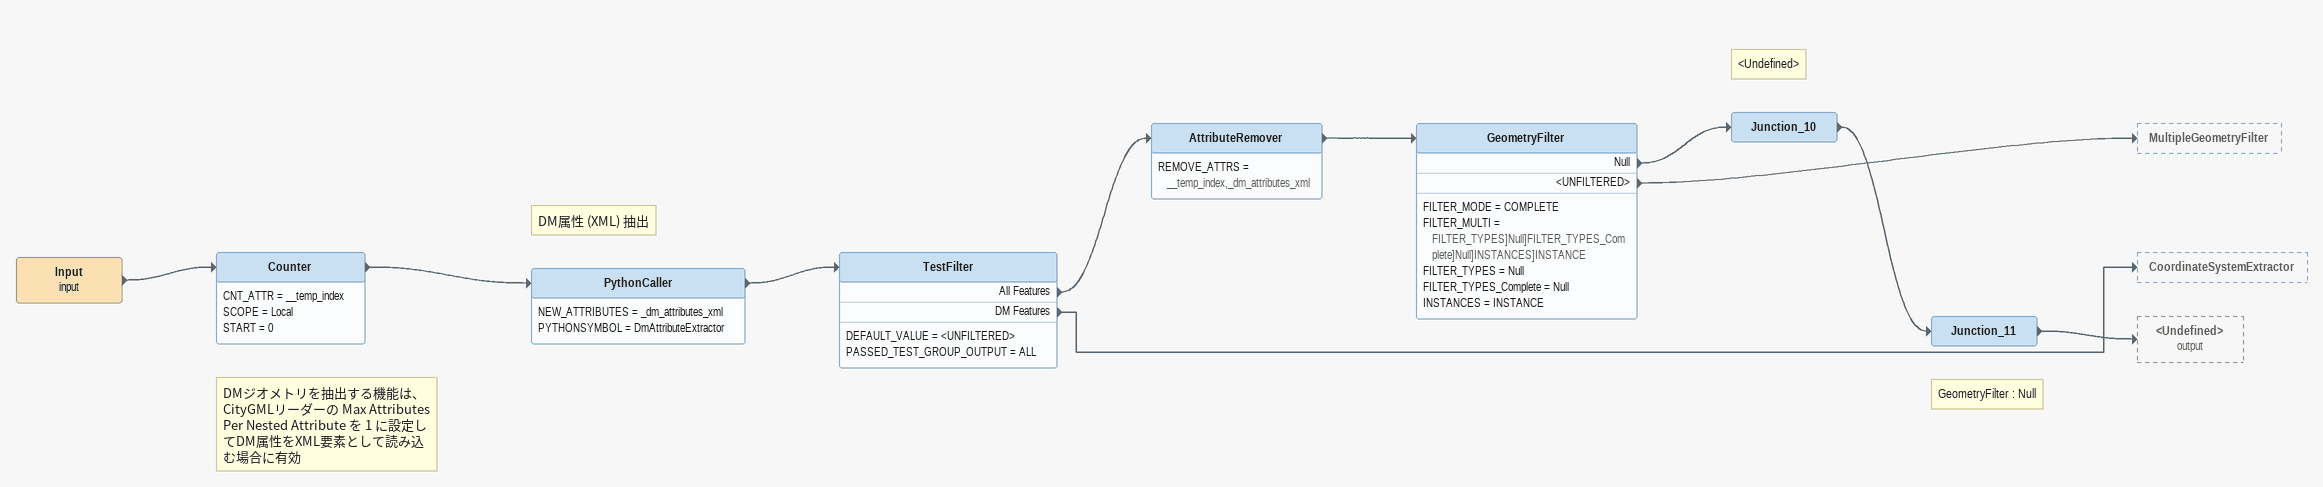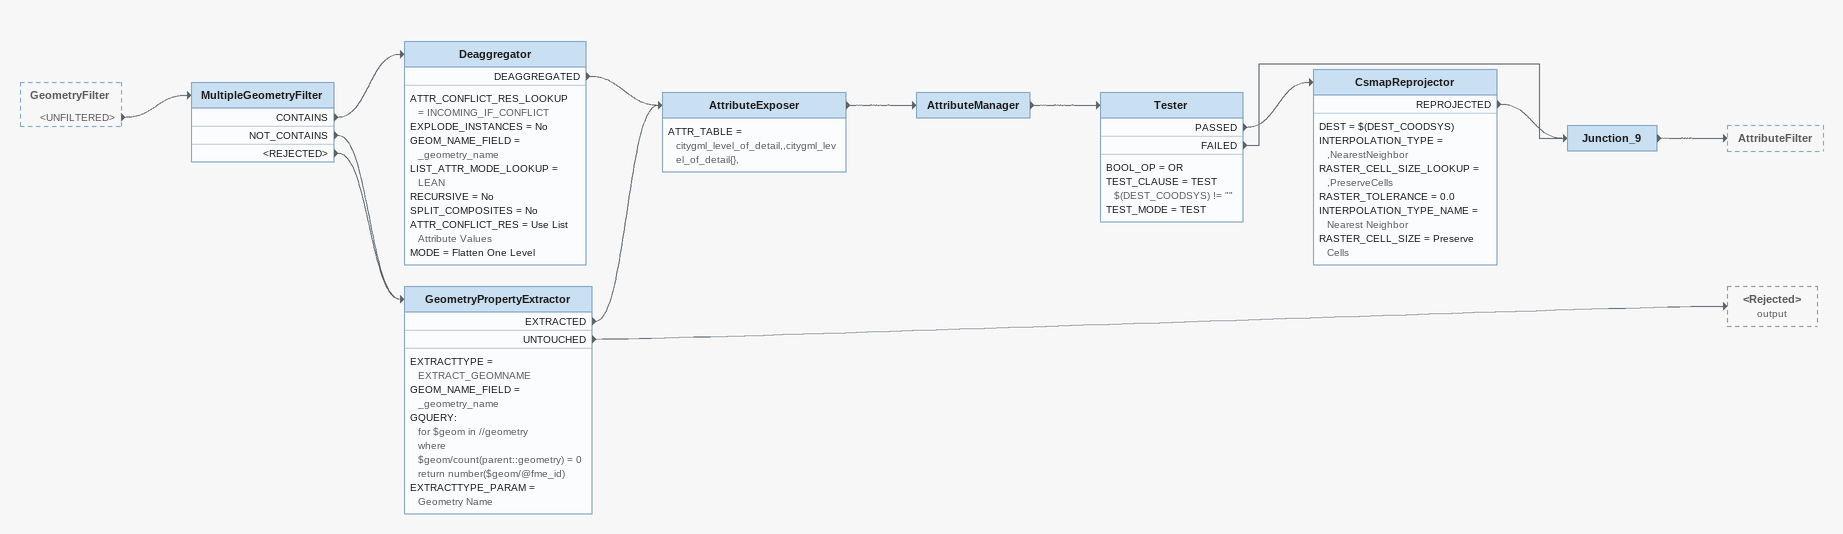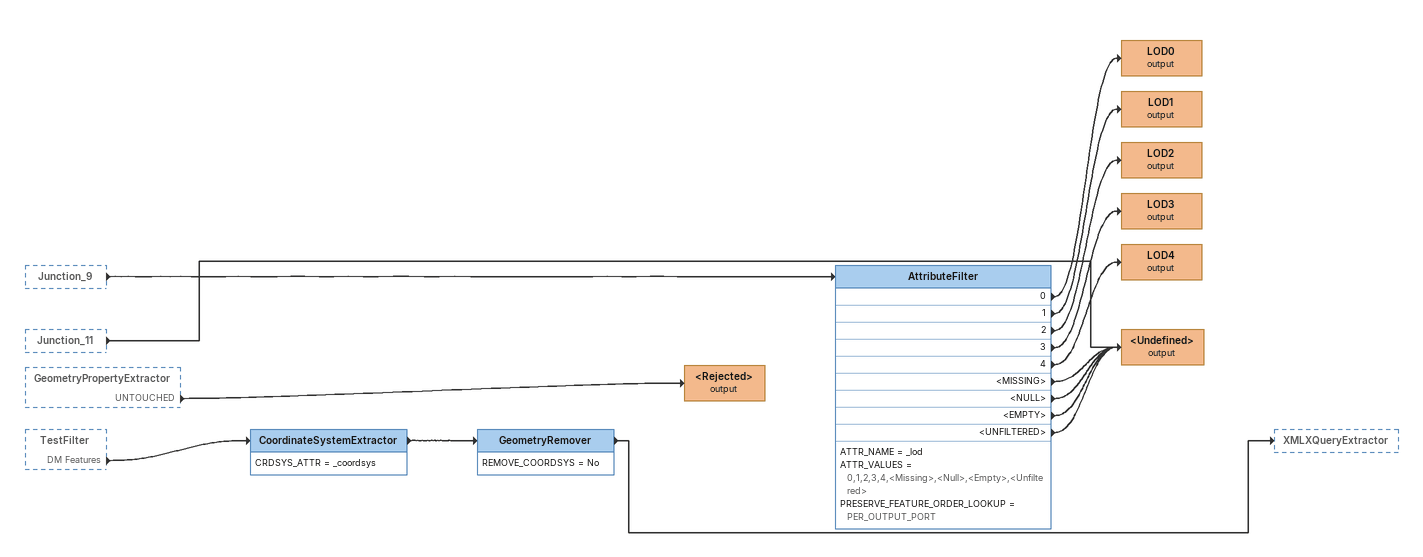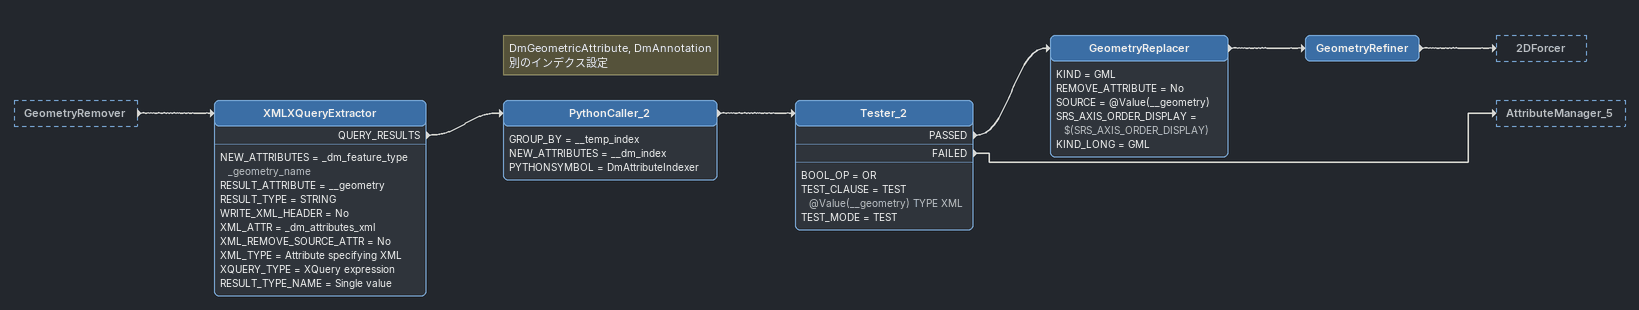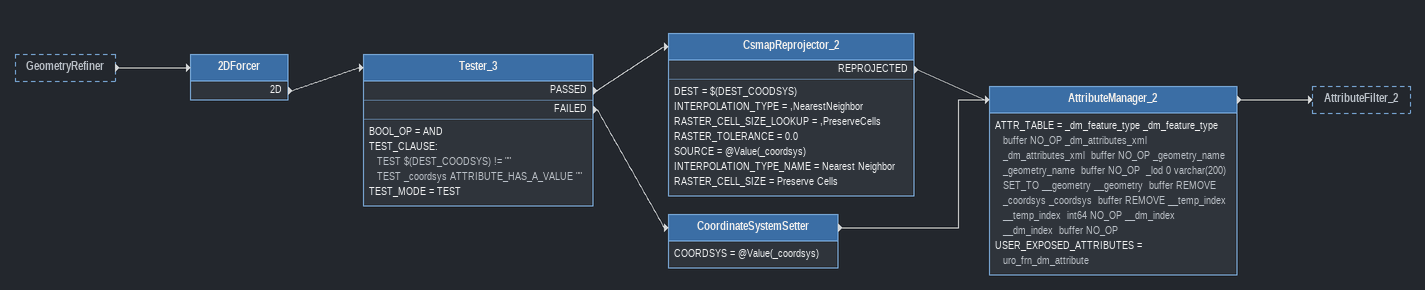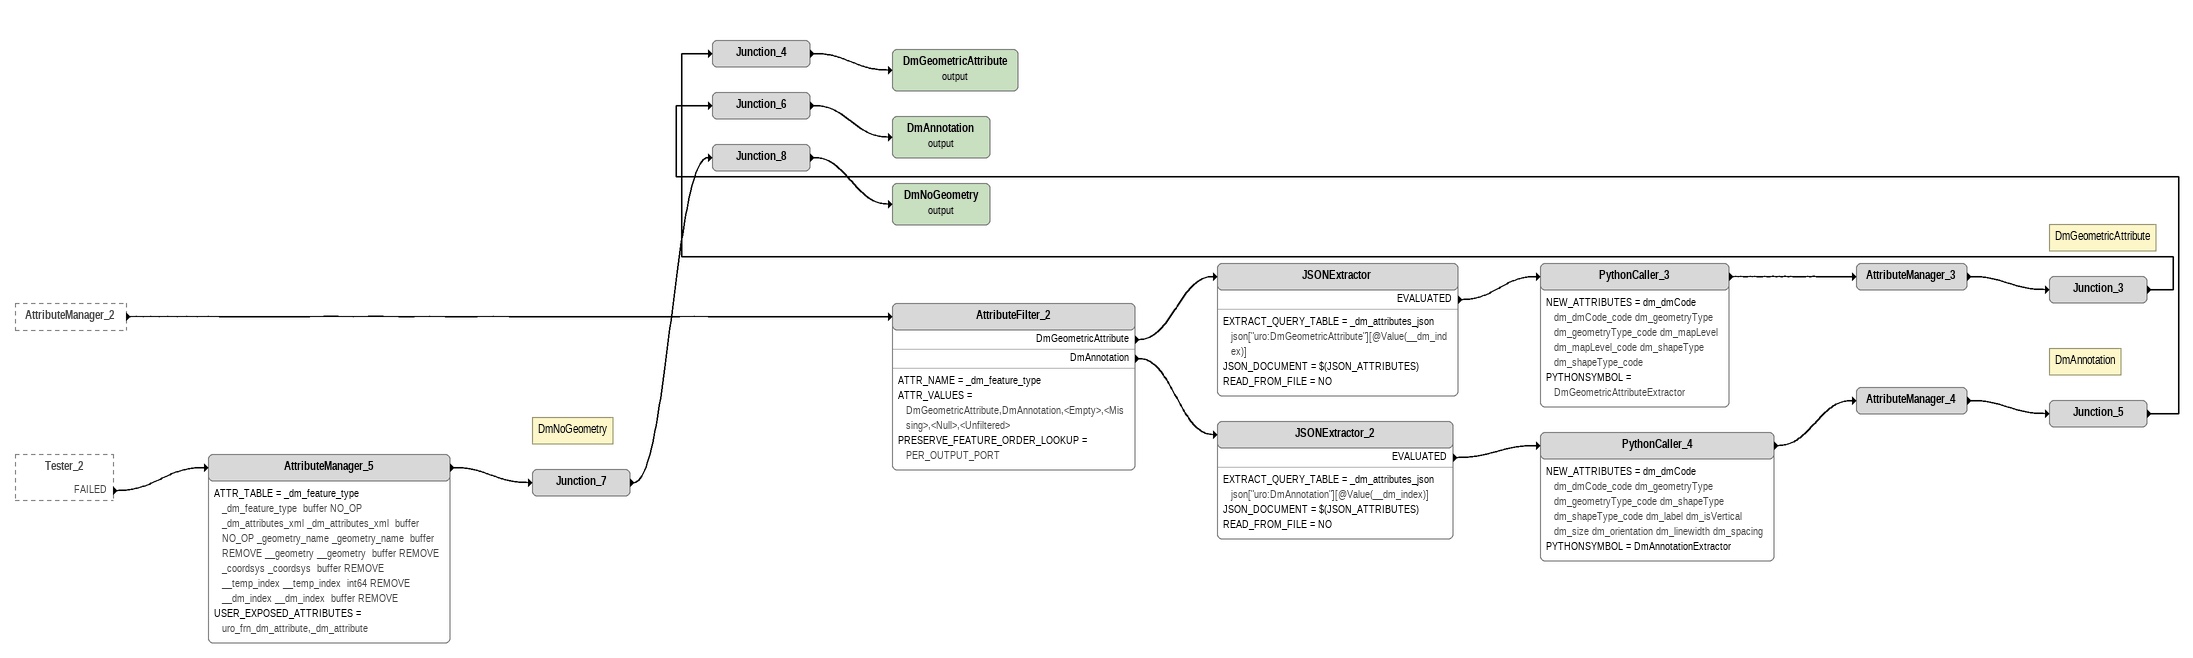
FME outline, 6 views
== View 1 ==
Input (input)
    -> Counter
Note: DMジオメトリを抽出する機能は、CityGMLリーダーの Max Attributes Per Nested Attribute を 1 に設定してDM属性をXML要素として読み込む場合に有効
Counter
    CNT_ATTR = __temp_index
    SCOPE = Local
    START = 0
    -> PythonCaller
Note: DM属性 (XML) 抽出
PythonCaller
    NEW_ATTRIBUTES = _dm_attributes_xml
    PYTHONSYMBOL = DmAttributeExtractor
    -> TestFilter
TestFilter
    DEFAULT_VALUE = <UNFILTERED>
    PASSED_TEST_GROUP_OUTPUT = ALL
    All Features -> AttributeRemover
    DM Features -> CoordinateSystemExtractor
AttributeRemover
    REMOVE_ATTRS = __temp_index,_dm_attributes_xml
    -> GeometryFilter
GeometryFilter
    FILTER_MODE = COMPLETE
    FILTER_MULTI = FILTER_TYPES]Null]FILTER_TYPES_Complete]Null]INSTANCES]INSTANCE
    FILTER_TYPES = Null
    FILTER_TYPES_Complete = Null
    INSTANCES = INSTANCE
    Null -> Junction_10
    <UNFILTERED> -> MultipleGeometryFilter
Note: <Undefined>
Junction_10
    -> Junction_11
Note: GeometryFilter : Null
Junction_11
    -> <Undefined> (output)

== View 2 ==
GeometryFilter [outside]
    <UNFILTERED> -> MultipleGeometryFilter
MultipleGeometryFilter
    CONTAINS -> Deaggregator
    NOT_CONTAINS -> GeometryPropertyExtractor
    <REJECTED> -> GeometryPropertyExtractor
Deaggregator
    ATTR_CONFLICT_RES_LOOKUP = INCOMING_IF_CONFLICT
    EXPLODE_INSTANCES = No
    GEOM_NAME_FIELD = _geometry_name
    LIST_ATTR_MODE_LOOKUP = LEAN
    RECURSIVE = No
    SPLIT_COMPOSITES = No
    ATTR_CONFLICT_RES = Use List Attribute Values
    MODE = Flatten One Level
    DEAGGREGATED -> AttributeExposer
GeometryPropertyExtractor
    EXTRACTTYPE = EXTRACT_GEOMNAME
    GEOM_NAME_FIELD = _geometry_name
    GQUERY:
      for $geom in //geometry
      where $geom/count(parent::geometry) = 0
      return number($geom/@fme_id)
    EXTRACTTYPE_PARAM = Geometry Name
    EXTRACTED -> AttributeExposer
    UNTOUCHED -> <Rejected> (output)
AttributeExposer
    ATTR_TABLE = citygml_level_of_detail,,citygml_level_of_detail{},
    -> AttributeManager
AttributeManager
    -> Tester
Tester
    BOOL_OP = OR
    TEST_CLAUSE = TEST $(DEST_COODSYS) != ""
    TEST_MODE = TEST
    PASSED -> CsmapReprojector
    FAILED -> Junction_9
CsmapReprojector
    DEST = $(DEST_COODSYS)
    INTERPOLATION_TYPE = ,NearestNeighbor
    RASTER_CELL_SIZE_LOOKUP = ,PreserveCells
    RASTER_TOLERANCE = 0.0
    INTERPOLATION_TYPE_NAME = Nearest Neighbor
    RASTER_CELL_SIZE = Preserve Cells
    REPROJECTED -> Junction_9
Junction_9
    -> AttributeFilter

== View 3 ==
Junction_9 [outside]
    -> AttributeFilter
Junction_11 [outside]
    -> <Undefined> (output)
GeometryPropertyExtractor [outside]
    UNTOUCHED -> <Rejected> (output)
TestFilter [outside]
    DM Features -> CoordinateSystemExtractor
AttributeFilter
    ATTR_NAME = _lod
    ATTR_VALUES = 0,1,2,3,4,<Missing>,<Null>,<Empty>,<Unfiltered>
    PRESERVE_FEATURE_ORDER_LOOKUP = PER_OUTPUT_PORT
    0 -> LOD0 (output)
    1 -> LOD1 (output)
    2 -> LOD2 (output)
    3 -> LOD3 (output)
    4 -> LOD4 (output)
    <MISSING> -> <Undefined> (output)
    <NULL> -> <Undefined> (output)
    <EMPTY> -> <Undefined> (output)
    <UNFILTERED> -> <Undefined> (output)
LOD0 (output)
LOD1 (output)
LOD2 (output)
LOD3 (output)
LOD4 (output)
<Undefined> (output)
<Rejected> (output)
CoordinateSystemExtractor
    CRDSYS_ATTR = _coordsys
    -> GeometryRemover
GeometryRemover
    REMOVE_COORDSYS = No
    -> XMLXQueryExtractor

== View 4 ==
GeometryRemover [outside]
    -> XMLXQueryExtractor
XMLXQueryExtractor
    NEW_ATTRIBUTES = _dm_feature_type _geometry_name
    RESULT_ATTRIBUTE = __geometry
    RESULT_TYPE = STRING
    WRITE_XML_HEADER = No
    XML_ATTR = _dm_attributes_xml
    XML_REMOVE_SOURCE_ATTR = No
    XML_TYPE = Attribute specifying XML
    XQUERY_TYPE = XQuery expression
    RESULT_TYPE_NAME = Single value
    QUERY_RESULTS -> PythonCaller_2
Note: DmGeometricAttribute, DmAnnotation 別のインデクス設定
PythonCaller_2
    GROUP_BY = __temp_index
    NEW_ATTRIBUTES = __dm_index
    PYTHONSYMBOL = DmAttributeIndexer
    -> Tester_2
Tester_2
    BOOL_OP = OR
    TEST_CLAUSE = TEST @Value(__geometry) TYPE XML
    TEST_MODE = TEST
    PASSED -> GeometryReplacer
    FAILED -> AttributeManager_5
GeometryReplacer
    KIND = GML
    REMOVE_ATTRIBUTE = No
    SOURCE = @Value(__geometry)
    SRS_AXIS_ORDER_DISPLAY = $(SRS_AXIS_ORDER_DISPLAY)
    KIND_LONG = GML
    -> GeometryRefiner
GeometryRefiner
    -> 2DForcer

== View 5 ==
GeometryRefiner [outside]
    -> 2DForcer
2DForcer
    2D -> Tester_3
Tester_3
    BOOL_OP = AND
    TEST_CLAUSE:
      TEST $(DEST_COODSYS) != ""
      TEST _coordsys ATTRIBUTE_HAS_A_VALUE ""
    TEST_MODE = TEST
    PASSED -> CsmapReprojector_2
    FAILED -> CoordinateSystemSetter
CsmapReprojector_2
    DEST = $(DEST_COODSYS)
    INTERPOLATION_TYPE = ,NearestNeighbor
    RASTER_CELL_SIZE_LOOKUP = ,PreserveCells
    RASTER_TOLERANCE = 0.0
    SOURCE = @Value(_coordsys)
    INTERPOLATION_TYPE_NAME = Nearest Neighbor
    RASTER_CELL_SIZE = Preserve Cells
    REPROJECTED -> AttributeManager_2
CoordinateSystemSetter
    COORDSYS = @Value(_coordsys)
    -> AttributeManager_2
AttributeManager_2
    ATTR_TABLE = _dm_feature_type _dm_feature_type  buffer NO_OP _dm_attributes_xml _dm_attributes_xml  buffer NO_OP _geometry_name _geometry_name  buffer NO_OP  _lod 0 varchar(200) SET_TO __geometry __geometry  buffer REMOVE _coordsys _coordsys  buffer REMOVE __temp_index __temp_index  int64 NO_OP __dm_index __dm_index  buffer NO_OP
    USER_EXPOSED_ATTRIBUTES = uro_frn_dm_attribute
    -> AttributeFilter_2

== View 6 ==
AttributeManager_2 [outside]
    -> AttributeFilter_2
Tester_2 [outside]
    FAILED -> AttributeManager_5
AttributeFilter_2
    ATTR_NAME = _dm_feature_type
    ATTR_VALUES = DmGeometricAttribute,DmAnnotation,<Empty>,<Missing>,<Null>,<Unfiltered>
    PRESERVE_FEATURE_ORDER_LOOKUP = PER_OUTPUT_PORT
    DmGeometricAttribute -> JSONExtractor
    DmAnnotation -> JSONExtractor_2
JSONExtractor
    EXTRACT_QUERY_TABLE = _dm_attributes_json json["uro:DmGeometricAttribute"][@Value(__dm_index)]
    JSON_DOCUMENT = $(JSON_ATTRIBUTES)
    READ_FROM_FILE = NO
    EVALUATED -> PythonCaller_3
PythonCaller_3
    NEW_ATTRIBUTES = dm_dmCode dm_dmCode_code dm_geometryType dm_geometryType_code dm_mapLevel dm_mapLevel_code dm_shapeType dm_shapeType_code
    PYTHONSYMBOL = DmGeometricAttributeExtractor
    -> AttributeManager_3
AttributeManager_3
    -> Junction_3
Note: DmGeometricAttribute
Junction_3
    -> Junction_4
Junction_4
    -> DmGeometricAttribute (output)
DmGeometricAttribute (output)
JSONExtractor_2
    EXTRACT_QUERY_TABLE = _dm_attributes_json json["uro:DmAnnotation"][@Value(__dm_index)]
    JSON_DOCUMENT = $(JSON_ATTRIBUTES)
    READ_FROM_FILE = NO
    EVALUATED -> PythonCaller_4
PythonCaller_4
    NEW_ATTRIBUTES = dm_dmCode dm_dmCode_code dm_geometryType dm_geometryType_code dm_shapeType dm_shapeType_code dm_label dm_isVertical dm_size dm_orientation dm_linewidth dm_spacing
    PYTHONSYMBOL = DmAnnotationExtractor
    -> AttributeManager_4
AttributeManager_4
    -> Junction_5
Note: DmAnnotation
Junction_5
    -> Junction_6
Junction_6
    -> DmAnnotation (output)
DmAnnotation (output)
AttributeManager_5
    ATTR_TABLE = _dm_feature_type _dm_feature_type  buffer NO_OP _dm_attributes_xml _dm_attributes_xml  buffer NO_OP _geometry_name _geometry_name  buffer REMOVE __geometry __geometry  buffer REMOVE _coordsys _coordsys  buffer REMOVE __temp_index __temp_index  int64 REMOVE __dm_index __dm_index  buffer REMOVE
    USER_EXPOSED_ATTRIBUTES = uro_frn_dm_attribute,_dm_attribute
    -> Junction_7
Note: DmNoGeometry
Junction_7
    -> Junction_8
Junction_8
    -> DmNoGeometry (output)
DmNoGeometry (output)
